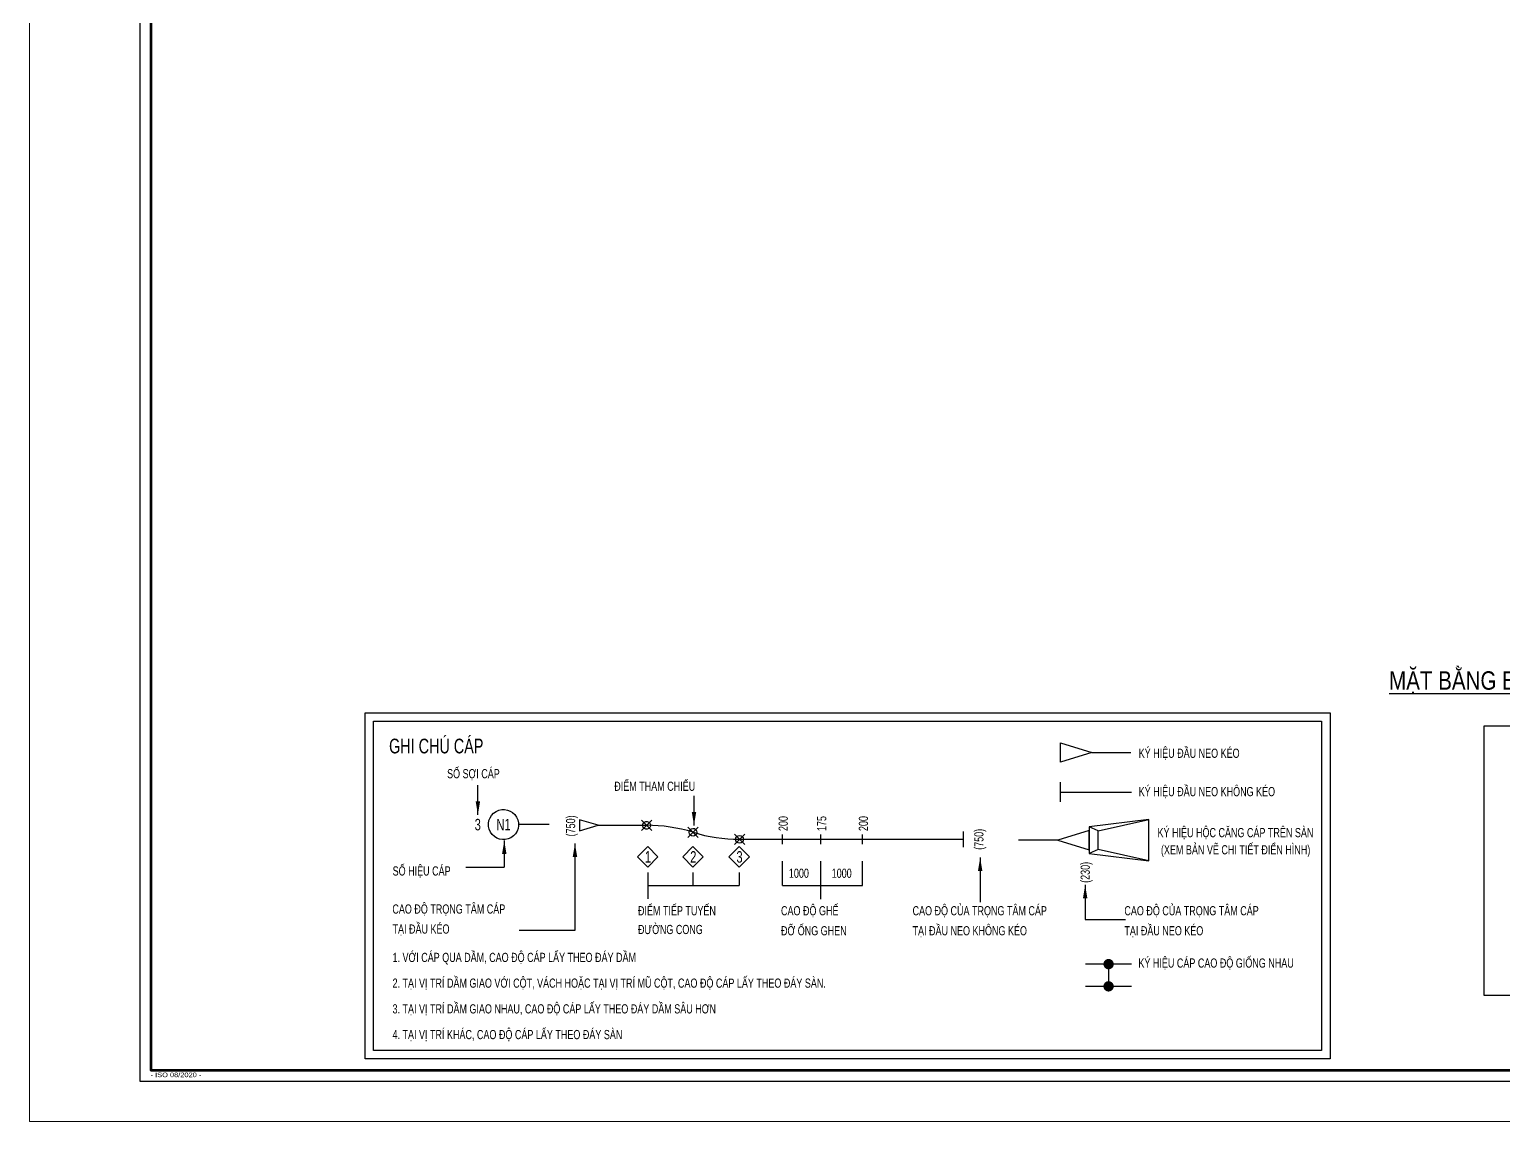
# Model space of a CAD drawing. Header units: millimetres. Extents: x 4465111 to 4895522, y 2166116 to 2541221.
# Drawn here: x 4465111 to 4525230, y 2166116 to 2210654 of the extents above; entities that cross this region are included whole.
import ezdxf
from ezdxf.enums import TextEntityAlignment as Align

# ---------------------------------------------------------------- set-up
doc = ezdxf.new("R2010")
doc.units = ezdxf.units.MM
doc.header["$LTSCALE"] = 50
doc.header["$MEASUREMENT"] = 0
doc.linetypes.add('HIDDEN', pattern=[9.525, 6.35, -3.175])
doc.layers.get('DEFPOINTS').update_dxf_attribs({"lineweight": 9})
doc.layers.add('7', color=7, linetype='HIDDEN', lineweight=25)
doc.layers.add('CDC -TEXT KHUNG', color=7, linetype='Continuous', lineweight=15)
for name, color, linetype in [('CDC-KHUNGTEN', 7, 'Continuous'), ('CDC.06.TEXT', 2, 'Continuous'), ('KC-Text-OFF', 31, 'Continuous'), ('KCS_TEXT', 2, 'Continuous'), ('Xref-tendon$0$FREY_CHR', 7, 'Continuous'), ('Xref-tendon$0$FREY_T_DIM', 1, 'Continuous'), ('Xref-tendon$0$FREY_TENDON', 6, 'Continuous'), ('Xref-tendon$0$Leader', 6, 'Continuous'), ('Xref-tendon$0$LH', 7, 'Continuous'), ('Xref-tendon$0$PT-HORI', 6, 'Continuous'), ('Xref-tendon$0$PT-VERT', 6, 'Continuous'), ('Xref-tendon$0$Reinforcement', 4, 'Continuous'), ('Xref-tendon$0$TENDON', 6, 'Continuous')]:
    doc.layers.add(name, color=color, linetype=linetype)
doc.styles.add('Arial-0.7', font='arial.ttf', dxfattribs={"width": 0.7})
doc.styles.add('KCS_SMTEXT', font='arial.ttf', dxfattribs={"width": 0.7})
doc.styles.add('KT CDC', font='arial.ttf', dxfattribs={"width": 0.85, "height": 200})

# ---------------------------------------------------------------- blocks, each defined once
blk = doc.blocks.new('*U16')
at = {"layer": 'Xref-tendon$0$Leader'}
for p, q in [((100, 100), (0, 145)), ((100, -100), (0, -145))]:
    blk.add_line(p, q, dxfattribs=at)
blk.add_lwpolyline([(0, -145), (650, -225), (650, 225), (0, 145)], close=True, dxfattribs=at)
blk.add_lwpolyline([(650, -225), (100, -100), (100, 100), (650, 225)], dxfattribs=at)
blk = doc.blocks.new('*E19')
at = {"xscale": 0.02, "yscale": 0.02, "zscale": 0.02}
blk.add_blockref('*U16', (196.04, 71.33), dxfattribs=at)
blk = doc.blocks.new('Xref-tendon$0$MI-5')
at = {"layer": 'Xref-tendon$0$Reinforcement'}
blk.add_line((-516, 0), (516, 0), dxfattribs=at)
at = {"layer": 'Xref-tendon$0$TENDON', "color": 1, "const_width": 116}
blk.add_lwpolyline([(-58, 0, 1), (58, 0, 1)], format="xyb", close=True, dxfattribs=at)
blk = doc.blocks.new('A$C6E4C5E25')
at = {"color": 7, "ltscale": 250}
for p, q in [((0, 17472.33), (39360.67, 17472.33)), ((0, 3356.44), (0, 17472.33)), ((39360.67, 17472.33), (39360.67, 3356.44)), ((345.41, 17126.92), (39015.26, 17126.92)), ((345.41, 3701.85), (345.41, 17126.92)), ((39015.26, 17126.92), (39015.26, 3701.85)), ((39015.26, 3701.85), (345.41, 3701.85)), ((39360.67, 3356.44), (0, 3356.44))]:
    blk.add_line(p, q, dxfattribs=at)
at = {"color": 1}
for p, q in [((11529.45, 12014.65), (11111.76, 11596.96)), ((11111.76, 11596.96), (11529.45, 11179.26)), ((11947.15, 11596.96), (11529.45, 12014.65)), ((11529.45, 11179.26), (11947.15, 11596.96)), ((13374.18, 12014.65), (12956.48, 11596.96)), ((12956.48, 11596.96), (13374.18, 11179.26)), ((13791.87, 11596.96), (13374.18, 12014.65)), ((13374.18, 11179.26), (13791.87, 11596.96)), ((15260.23, 12014.65), (14842.54, 11596.96)), ((14842.54, 11596.96), (15260.23, 11179.26)), ((15677.93, 11596.96), (15260.23, 12014.65)), ((15260.23, 11179.26), (15677.93, 11596.96))]:
    blk.add_line(p, q, dxfattribs=at)
at = {"layer": '7', "linetype": 'Continuous', "ltscale": 1.5}
blk.add_lwpolyline([(45648.14, 16939.18), (63806.84, 16939.18), (63806.84, 5942.7), (45648.14, 5942.7)], close=True, dxfattribs=at)
at = {"layer": 'Xref-tendon$0$FREY_CHR'}
for p, q in [((11691.02, 12670.97), (11269.53, 13092.46)), ((11269.53, 12670.97), (11691.02, 13092.46)), ((13588.27, 12385.2), (13166.77, 12806.69)), ((13166.77, 12385.2), (13588.27, 12806.69)), ((15485.51, 12099.43), (15064.02, 12520.92)), ((15064.02, 12099.43), (15485.51, 12520.92))]:
    blk.add_line(p, q, dxfattribs=at)
for centre, major_axis, start_param, end_param in [((11480.28, 12881.72), (-87.61, 132.64), 4.12862883, 10.41181414), ((13377.52, 12595.95), (56.63, 148.53), -1.20651245, 5.07667286), ((15274.77, 12310.18), (112.4, 112.4), 5.49778714, 11.78097245)]:
    blk.add_ellipse(centre, major_axis=major_axis, ratio=1, start_param=start_param, end_param=end_param, dxfattribs=at)
at = {"layer": 'Xref-tendon$0$FREY_T_DIM'}
for p, q in [((4107.08, 11173.47), (5678.12, 11173.47)), ((11529.45, 10956.68), (11529.45, 9887.35)), ((13374.18, 10956.68), (13374.18, 10429.53)), ((15260.23, 10956.68), (15260.23, 10429.53)), ((11529.45, 10429.53), (15260.23, 10429.53)), ((8561.56, 8595.9), (6280.25, 8595.9))]:
    blk.add_line(p, q, dxfattribs=at)
at = {"layer": 'Xref-tendon$0$FREY_TENDON', "color": 4, "ltscale": 150}
for p, q in [((28364.17, 16245.91), (29635.86, 15848.5)), ((28364.17, 15451.1), (28364.17, 16245.91)), ((29635.86, 15848.5), (28364.17, 15451.1)), ((29528.71, 12672.02), (28257.02, 12274.62)), ((29528.71, 11877.21), (29528.71, 12672.02)), ((28257.02, 12274.62), (29528.71, 11877.21))]:
    blk.add_line(p, q, dxfattribs=at)
at = {"layer": 'Xref-tendon$0$FREY_TENDON', "color": 4, "ltscale": 2}
for p, q in [((29635.86, 15848.5), (31235.08, 15848.5)), ((28257.02, 12274.62), (26657.8, 12274.62))]:
    blk.add_line(p, q, dxfattribs=at)
at = {"layer": 'Xref-tendon$0$FREY_TENDON', "color": 4, "ltscale": 150, "extrusion": (-0.965889, 3.81244e-12, 0.258958)}
blk.add_line((28364.17, 13839.62), (28364.17, 14634.43), dxfattribs=at)
at = {"layer": 'Xref-tendon$0$FREY_TENDON', "color": 4, "ltscale": 2, "extrusion": (-0.965889, 3.81244e-12, 0.258958)}
blk.add_line((28364.17, 14237.03), (31263.2, 14237.03), dxfattribs=at)
at = {"layer": 'Xref-tendon$0$FREY_TENDON', "ltscale": 2}
blk.add_line((30325.7, 7219.53), (30325.7, 6312.81), dxfattribs=at)
at = {"layer": 'Xref-tendon$0$LH', "color": 1, "linetype": 'Continuous'}
for p, q in [((4602.64, 13313.07), (4602.64, 14515.63)), ((13416.64, 12876.64), (13416.64, 14079.19)), ((7515.64, 12909.86), (6261.4, 12909.86)), ((5678.12, 12257.35), (5678.12, 11173.47)), ((8561.56, 12137.23), (8561.56, 8595.9)), ((25087.86, 11565.69), (25087.86, 9752.99)), ((17019.2, 10429.53), (17019.2, 11413.36)), ((18591.92, 9867.96), (18591.92, 11413.36)), ((20290.45, 10429.53), (20290.45, 11413.36)), ((17019.2, 10429.53), (20290.45, 10429.53)), ((29370.35, 10446.49), (29370.35, 9039.68)), ((29370.35, 9039.68), (31021.54, 9039.68))]:
    blk.add_line(p, q, dxfattribs=at)
blk.add_ellipse((5647.2, 12909.86), major_axis=(-303.91, 533.74), ratio=1, start_param=4.19478095, end_param=10.47796626, dxfattribs=at)
for points in [[(4693.95, 13860.93), (4511.33, 13860.93), (4602.64, 13313.07)], [(13507.95, 13424.49), (13325.33, 13424.49), (13416.64, 12876.64)], [(5586.81, 11709.5), (5769.43, 11709.5), (5678.12, 12257.35)], [(8470.25, 11589.37), (8652.87, 11589.37), (8561.56, 12137.23)], [(24996.55, 11017.83), (25179.17, 11017.83), (25087.86, 11565.69)], [(29279.04, 9898.63), (29461.66, 9898.63), (29370.35, 10446.49)]]:
    blk.add_solid(points, dxfattribs=at)
at = {"layer": 'Xref-tendon$0$PT-HORI', "color": 4, "linetype": 'Continuous'}
for p, q in [((9509.38, 12881.72), (11480.28, 12881.72)), ((15274.77, 12310.18), (24401.1, 12310.18))]:
    blk.add_line(p, q, dxfattribs=at)
at = {"layer": 'Xref-tendon$0$PT-HORI', "linetype": 'Continuous'}
for p, q in [((17019.2, 12111.48), (17019.2, 12508.88)), ((18591.92, 12111.48), (18591.92, 12508.88)), ((20290.45, 12111.48), (20290.45, 12508.88))]:
    blk.add_line(p, q, dxfattribs=at)
at = {"layer": 'Xref-tendon$0$PT-HORI', "color": 4, "linetype": 'Continuous'}
for centre, major_axis, start_param, end_param in [((11480.28, 6440.86), (1064.15, 6352.34), -0.13301911, 0.16598), ((15274.77, 18751.04), (-6344.33, 1110.92), 1.44514434, 1.74414345)]:
    blk.add_ellipse(centre, major_axis=major_axis, ratio=1, start_param=start_param, end_param=end_param, dxfattribs=at)
at = {"layer": 'Xref-tendon$0$PT-VERT', "color": 4}
for p, q in [((8742.8, 13105.06), (8742.8, 12658.37)), ((9509.38, 12881.72), (8742.8, 13105.06)), ((8742.8, 12658.37), (9509.38, 12881.72)), ((24401.1, 12633.86), (24401.1, 11986.5))]:
    blk.add_line(p, q, dxfattribs=at)
at = {"xscale": 187.5, "yscale": 187.5, "zscale": 1.875}
blk.add_blockref('*E19', (-7227.95, -1100.34), dxfattribs=at)
at = {"layer": 'Xref-tendon$0$TENDON', "color": 1, "xscale": 1.818181818233455, "yscale": 1.818181818233455, "zscale": -0.01818181843582352, "rotation": 180}
for p in [(30325.7, 7219.53), (30325.7, 6312.81)]:
    blk.add_blockref('Xref-tendon$0$MI-5', p, dxfattribs=at)
at = {"layer": 'KCS_TEXT', "color": 2, "style": 'KCS_SMTEXT', "width": 0.7}
blk.add_text('GHI CHÚ CÁP', height=600, dxfattribs=at).set_placement((980.23, 15813.87))
at = {"layer": 'KCS_TEXT', "style": 'KCS_SMTEXT', "width": 0.7}
for s, p in [('KÝ HIỆU ĐẦU NEO KÉO', (31553.37, 15632.85)), ('SỐ SỢI CÁP', (3346.07, 14799.29)), ('ĐIỂM THAM CHIẾU', (10164.17, 14286.87)), ('KÝ HIỆU ĐẦU NEO KHÔNG KÉO', (31553.37, 14068.09)), ('KÝ HIỆU HỘC CĂNG CÁP TRÊN SÀN', (32321.59, 12395.6)), ('(XEM BẢN VẼ CHI TIẾT ĐIỂN HÌNH)', (32461.03, 11695.08)), ('SỐ HIỆU CÁP', (1125.36, 10832.33)), ('1000', (17286.6, 10738.76)), ('1000', (19032.11, 10738.76)), ('CAO ĐỘ TRỌNG TÂM CÁP', (1114.85, 9279.72)), ('ĐIỂM TIẾP TUYẾN', (11132.13, 9209.5)), ('CAO ĐỘ GHẾ', (16965.13, 9209.5)), ('CAO ĐỘ CỦA TRỌNG TÂM CÁP', (22330.6, 9209.5)), ('CAO ĐỘ CỦA TRỌNG TÂM CÁP', (30969.25, 9209.5)), ('TẠI ĐẦU KÉO', (1121.69, 8463.41)), ('ĐƯỜNG CONG', (11132.13, 8444.94)), ('ĐỠ ỐNG GHEN', (16965.13, 8393.2)), ('TẠI ĐẦU NEO KHÔNG KÉO', (22330.6, 8393.2)), ('TẠI ĐẦU NEO KÉO', (30969.25, 8393.2)), ('1. VỚI CÁP QUA DẦM, CAO ĐỘ CÁP LẤY THEO ĐÁY DẦM', (1120.76, 7305.57)), ('KÝ HIỆU CÁP CAO ĐỘ GIỐNG NHAU', (31541.77, 7076.16)), ('2. TẠI VỊ TRÍ DẦM GIAO VỚI CỘT, VÁCH HOẶC TẠI VỊ TRÍ MŨ CỘT, CAO ĐỘ CÁP LẤY THEO ĐÁY SÀN.', (1120.76, 6256.82)), ('3. TẠI VỊ TRÍ DẦM GIAO NHAU, CAO ĐỘ CÁP LẤY THEO ĐÁY DẦM SÂU HƠN', (1120.76, 5208.08)), ('4. TẠI VỊ TRÍ KHÁC, CAO ĐỘ CÁP LẤY THEO ĐÁY SÀN', (1120.76, 4159.33))]:
    blk.add_text(s, height=375, dxfattribs=at).set_placement(p)
at = {"layer": 'KCS_TEXT', "linetype": 'Continuous', "style": 'KCS_SMTEXT', "width": 0.7}
blk.add_text('(750)', height=375, rotation=90, dxfattribs=at).set_placement((8571.14, 12428.95))
at = {"layer": 'KCS_TEXT', "style": 'KCS_SMTEXT', "width": 0.7}
for s, p in [('200', (17241.86, 12646.34)), ('175', (18814.58, 12646.34)), ('200', (20513.11, 12646.34)), ('(750)', (25222.29, 11881.79)), ('(230)', (29559.14, 10534.01))]:
    blk.add_text(s, height=375, rotation=90, dxfattribs=at).set_placement(p)
at = {"layer": 'KCS_TEXT', "ltscale": 150, "style": 'KCS_SMTEXT', "width": 0.7}
for s, p in [('3', (4597.61, 12909.86)), ('N1', (5647.2, 12909.86))]:
    blk.add_text(s, height=468.75, dxfattribs=at).set_placement(p, align=Align.MIDDLE)
for s, p in [('1', (11542.02, 11593.02)), ('2', (13386.74, 11593.02)), ('3', (15272.8, 11593.02))]:
    blk.add_text(s, height=468.75, dxfattribs=at).set_placement(p, align=Align.MIDDLE_CENTER)
blk = doc.blocks.new('KHUNG TEN')
at = {"layer": 'CDC-KHUNGTEN', "color": 8}
blk.add_lwpolyline([(75096, 1100), (83000, 1100), (83000, 58300), (3000, 58300), (3000, 1100), (75096, 1100)], dxfattribs=at)
at = {"layer": 'CDC-KHUNGTEN', "color": 255, "lineweight": 60}
blk.add_lwpolyline([(74900, 1400), (74900, 58000), (3300, 58000), (3300, 1400), (74900, 1400)], close=True, dxfattribs=at)
at = {"layer": 'DEFPOINTS', "color": 1, "ltscale": 0.2}
blk.add_lwpolyline([(0, 0), (0, 59400), (84100, 59400), (84100, 0), (0, 0)], close=True, dxfattribs=at)
at = {"layer": 'CDC -TEXT KHUNG', "color": 6, "style": 'KT CDC', "width": 1.15}
blk.add_text('- ISO 08/2020 -', height=125.69, dxfattribs=at).set_placement((3294, 1206))

msp = doc.modelspace()

# ---------------------------------------------------------------- block references
msp.add_blockref('A$C6E4C5E25', (4478797, 2165316.1))
at = {"layer": 'CDC.06.TEXT', "xscale": 1.499598482473018, "yscale": 1.499598482473018, "zscale": 1.499598482473018}
msp.add_blockref('KHUNG TEN', (4465110.9, 2166116.3, 0), dxfattribs=at)

# ---------------------------------------------------------------- texts
at = {"layer": 'KC-Text-OFF', "color": 2, "style": 'Arial-0.7', "width": 0.8}
msp.add_text('%%UMẶT BẰNG BỐ TRÍ CÁP NGANG', height=750, dxfattribs=at).set_placement((4526896.5, 2183728), align=Align.CENTER)

doc.saveas('drawing.dxf')
